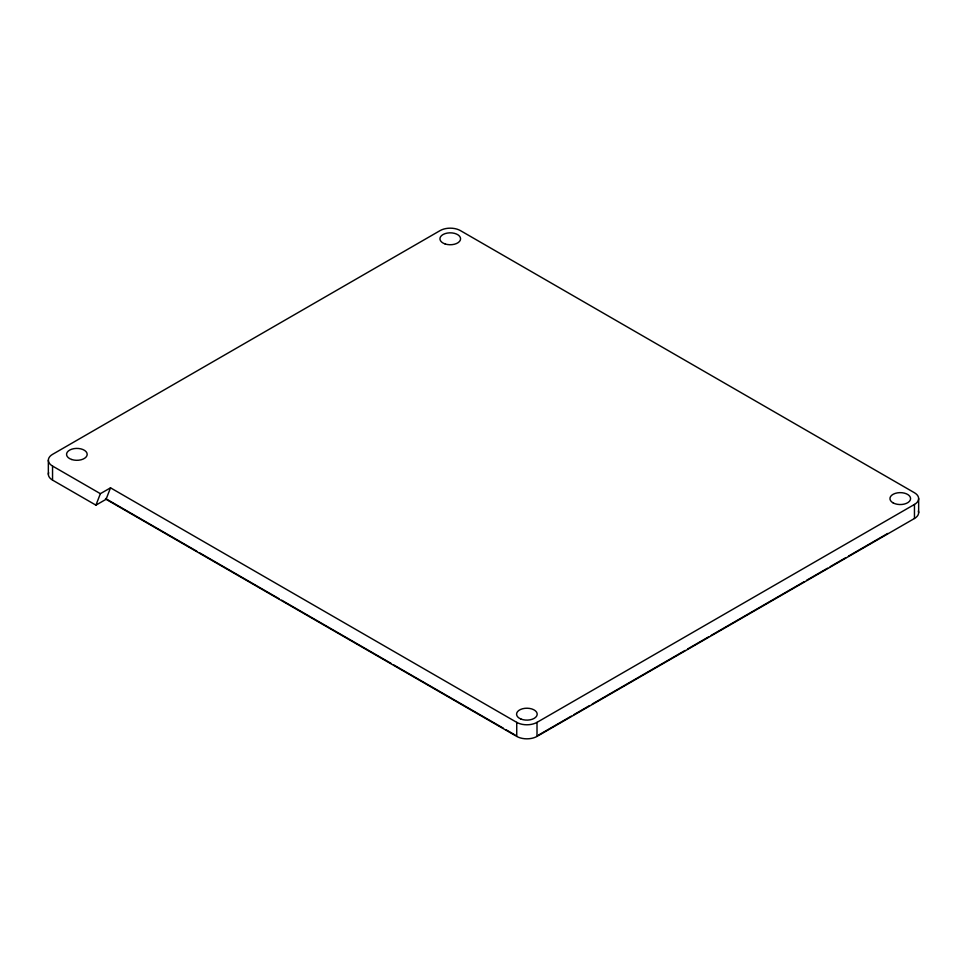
<?xml version="1.0" encoding="UTF-8"?>
<svg xmlns="http://www.w3.org/2000/svg" width="967" height="967" viewBox="0 0 967 967"><rect width="100%" height="100%" fill="white"/><g stroke="black" fill="none" stroke-linecap="round" stroke-linejoin="round"><path stroke-width="1.45" d="M95.926 505.149L100.387 493.678L110.516 487.827L516.741 722.361A14.336 8.28 0 0 0 537.011 722.361L914.456 504.448A14.336 8.28 0 0 0 914.456 492.747L460.389 230.593A14.336 8.28 0 0 0 440.118 230.593L52.544 454.357A14.336 8.28 0 0 0 52.544 466.058L52.544 480.103L95.926 505.149L106.068 499.298L110.516 487.827M538.631 735.005L571.316 716.136M573.939 714.625L589.616 705.559M592.239 704.049L685.059 650.465M687.67 648.954L708.593 636.878M711.204 635.367L804.024 581.783M806.635 580.273L827.559 568.197M830.169 566.686L845.859 557.621M848.47 556.122L887.694 533.47M106.068 499.298L516.741 736.407A14.336 8.28 0 0 0 537.011 736.407L914.456 518.493A14.336 8.28 0 0 0 918.372 511.023M52.544 466.058L100.387 493.678M105.5 498.513L196.821 551.226M199.432 552.737L279.004 598.682M281.615 600.181L391.188 663.447M393.799 664.958L503.384 728.224M505.995 729.722L515.121 735.005M918.65 498.597L918.65 512.643M914.456 504.448L914.456 518.493M537.011 722.361L537.011 736.407M516.741 722.361L516.741 736.407M48.35 460.207L48.35 474.253M52.544 480.103A14.336 8.28 0 0 1 48.628 472.645M893.157 502.913A10.323 5.959 0 0 0 910.298 499.987A10.323 5.959 0 0 0 897.34 492.88A10.323 5.959 0 0 0 893.157 502.913M520.959 719.049A10.323 5.959 0 0 0 537.156 714.686A10.323 5.959 0 0 0 522.518 708.775A10.323 5.959 0 0 0 520.959 719.049M445.098 243.95A10.323 5.959 0 0 0 460.582 238.789A10.323 5.959 0 0 0 445.098 233.627A10.323 5.959 0 0 0 445.098 243.95M71.715 459.518A10.323 5.959 0 0 0 87.187 454.357A10.323 5.959 0 0 0 71.715 449.196A10.323 5.959 0 0 0 71.715 459.518"/></g></svg>
